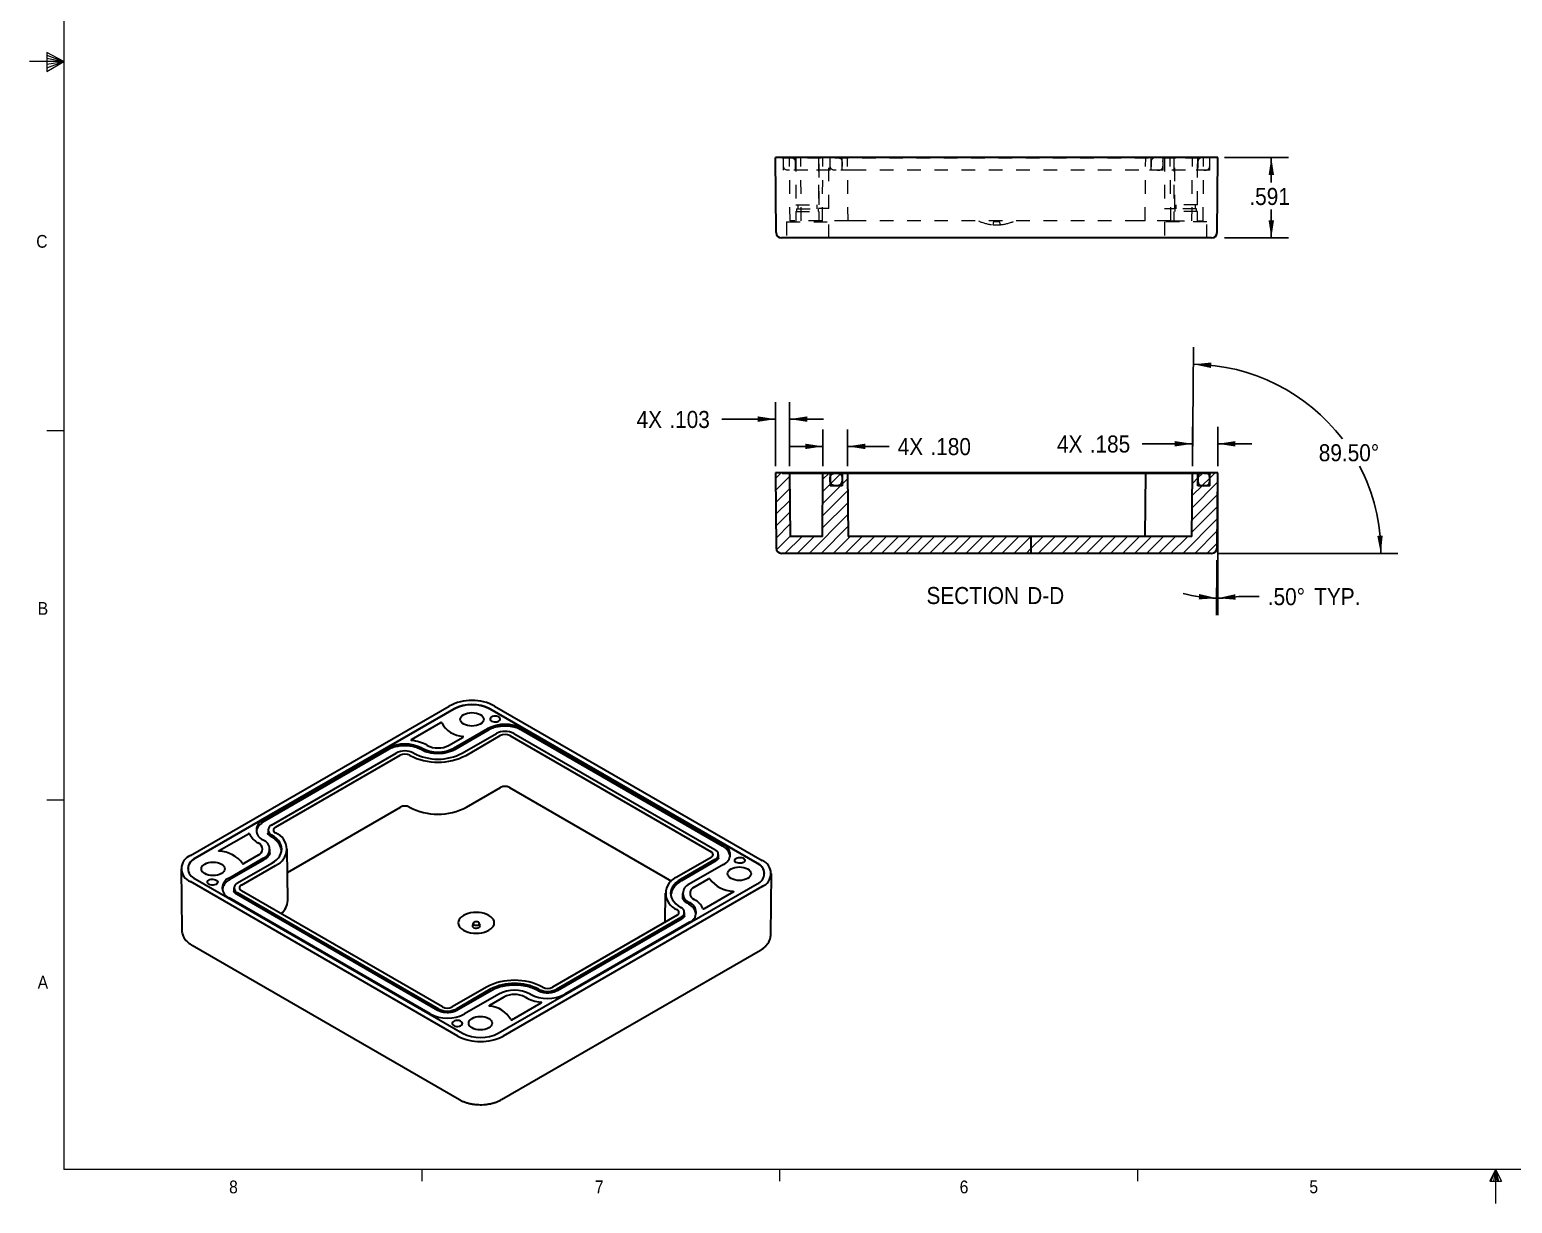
# Paper-space layout 'Sheet1' of a CAD drawing. Header units: inches. Extents: x 0.3 to 21.8, y 0.2 to 16.9.
# Drawn here: x 0.27 to 11.15, y 0.16 to 8.77 of the extents above; entities that cross this region are included whole.
import ezdxf

# ---------------------------------------------------------------- set-up
doc = ezdxf.new("R2010")
doc.units = ezdxf.units.IN
doc.header["$MEASUREMENT"] = 0
doc.linetypes.add('SLD-Dashed', pattern=[0.075, 0.05, -0.025])
doc.linetypes.add('SLD-Solid', pattern=[0])
doc.layers.add('SLD-0', color=7, linetype='SLD-Solid')
doc.styles.add('SLDTEXTSTYLE1', font='GOTHIC.TTF', dxfattribs={"width": 0.913})
doc.dimstyles.new('SLDDIMSTYLE0', dxfattribs={"dimtxt": 0.125, "dimasz": 0.13, "dimexe": 0, "dimexo": 0.0625, "dimgap": 0.03125, "dimtad": 0, "dimtih": 1, "dimtoh": 1, "dimdec": 3, "dimrnd": 1e-09, "dimzin": 12, "dimdsep": 46, "dimtxsty": 'SLDTEXTSTYLE1', "dimsah": 1, "dimcen": 0.09, "dimadec": 0, "dimazin": 3, "dimtfac": 1, "dimtdec": 3, "dimtofl": 0, "dimtmove": 0, "dimatfit": 3, "dimfxl": 0, "dimfrac": 2, "dimtolj": 1, "dimtzin": 12, "dimarcsym": 0})
doc.dimstyles.new('SLDDIMSTYLE10', dxfattribs={"dimtxt": 0.125, "dimasz": 0.13, "dimexe": 0, "dimexo": 0.0625, "dimgap": 0.03125, "dimtad": 0, "dimtih": 1, "dimtoh": 1, "dimdec": 4, "dimzin": 4, "dimdsep": 46, "dimtxsty": 'SLDTEXTSTYLE1', "dimsah": 1, "dimcen": 0.09, "dimazin": 1, "dimtfac": 1, "dimtofl": 0, "dimtmove": 0, "dimatfit": 3, "dimfxl": 0, "dimfrac": 2, "dimtolj": 1, "dimtzin": 12, "dimarcsym": 0})
doc.dimstyles.new('SLDDIMSTYLE11', dxfattribs={"dimtxt": 0.125, "dimasz": 0.13, "dimexe": 0, "dimexo": 0.0625, "dimgap": 0.03125, "dimtad": 0, "dimtih": 1, "dimtoh": 1, "dimdec": 3, "dimrnd": 1e-09, "dimzin": 4, "dimdsep": 46, "dimtxsty": 'SLDTEXTSTYLE1', "dimsah": 1, "dimcen": 0.09, "dimadec": 0, "dimazin": 1, "dimtfac": 1, "dimtdec": 3, "dimtmove": 0, "dimatfit": 0, "dimfxl": 0, "dimfrac": 2, "dimtolj": 1, "dimtzin": 12, "dimarcsym": 0})
doc.dimstyles.new('SLDDIMSTYLE3', dxfattribs={"dimtxt": 0.125, "dimasz": 0.13, "dimexe": 0, "dimexo": 0.0625, "dimgap": 0.03125, "dimtad": 0, "dimtih": 1, "dimtoh": 1, "dimdec": 3, "dimrnd": 1e-09, "dimzin": 12, "dimdsep": 46, "dimtxsty": 'SLDTEXTSTYLE1', "dimsah": 1, "dimcen": 0.09, "dimadec": 0, "dimazin": 3, "dimtfac": 1, "dimtdec": 3, "dimtmove": 0, "dimatfit": 0, "dimfxl": 0, "dimfrac": 2, "dimtolj": 1, "dimtzin": 12, "dimarcsym": 0})

# ---------------------------------------------------------------- blocks, each defined once
blk = doc.blocks.new('_D_15')
at = {"layer": 'SLD-0'}
for p, q in [((9.036, 7.832), (9.504, 7.832)), ((9.379, 7.832), (9.379, 7.647)), ((9.379, 7.241), (9.379, 7.449)), ((9.036, 7.241), (9.504, 7.241))]:
    blk.add_line(p, q, dxfattribs=at)
for points in [[(9.379, 7.832), (9.359, 7.702), (9.399, 7.702)], [(9.379, 7.241), (9.399, 7.371), (9.359, 7.371)]]:
    blk.add_solid(points, dxfattribs=at)
at = {"layer": 'SLD-0', "insert": (9.218, 7.608), "char_height": 0.125, "attachment_point": 1, "style": 'SLDTEXTSTYLE1'}
blk.add_mtext('.591', dxfattribs=at)
blk = doc.blocks.new('_D_16')
at = {"layer": 'SLD-0'}
for p, q in [((8.801, 5.567), (8.801, 5.857)), ((8.986, 5.567), (8.986, 5.857)), ((8.801, 5.732), (8.433, 5.732)), ((8.986, 5.732), (9.236, 5.732))]:
    blk.add_line(p, q, dxfattribs=at)
for points in [[(8.801, 5.732), (8.671, 5.752), (8.671, 5.712)], [(8.986, 5.732), (9.116, 5.712), (9.116, 5.752)]]:
    blk.add_solid(points, dxfattribs=at)
at = {"layer": 'SLD-0', "char_height": 0.125, "attachment_point": 1, "style": 'SLDTEXTSTYLE1'}
for s, insert in [('4X ', (7.807, 5.793)), ('.185', (8.047, 5.793))]:
    blk.add_mtext(s, dxfattribs=dict(at, insert=insert))
blk = doc.blocks.new('_D_17')
at = {"layer": 'SLD-0'}
for p, q in [((5.743, 5.567), (5.743, 6.038)), ((5.846, 5.567), (5.846, 6.038)), ((5.743, 5.913), (5.35, 5.913)), ((5.846, 5.913), (6.096, 5.913))]:
    blk.add_line(p, q, dxfattribs=at)
for points in [[(5.743, 5.913), (5.613, 5.933), (5.613, 5.893)], [(5.846, 5.913), (5.976, 5.893), (5.976, 5.933)]]:
    blk.add_solid(points, dxfattribs=at)
at = {"layer": 'SLD-0', "char_height": 0.125, "attachment_point": 1, "style": 'SLDTEXTSTYLE1'}
for s, insert in [('4X ', (4.724, 5.973)), ('.103', (4.964, 5.973))]:
    blk.add_mtext(s, dxfattribs=dict(at, insert=insert))
blk = doc.blocks.new('_D_18')
at = {"layer": 'SLD-0'}
for p, q in [((8.986, 5.43), (8.986, 4.475)), ((8.98, 4.878), (8.977, 4.475)), ((9.141, 4.613), (9.291, 4.613))]:
    blk.add_line(p, q, dxfattribs=at)
for start, end in [(254.0309, 269.5), (270, 279.7011)]:
    blk.add_arc((8.986, 5.519), 0.919, start, end, dxfattribs=at)
for points in [[(8.978, 4.6), (8.85, 4.631), (8.847, 4.591)], [(8.986, 4.6), (9.117, 4.589), (9.114, 4.629)]]:
    blk.add_solid(points, dxfattribs=at)
at = {"layer": 'SLD-0', "char_height": 0.125, "attachment_point": 1, "style": 'SLDTEXTSTYLE1'}
for s, insert in [('.50°', (9.353, 4.674)), (' TYP.', (9.651, 4.674))]:
    blk.add_mtext(s, dxfattribs=dict(at, insert=insert))
blk = doc.blocks.new('_D_19')
at = {"layer": 'SLD-0'}
for p, q in [((6.091, 5.567), (6.091, 5.838)), ((6.271, 5.567), (6.271, 5.838)), ((6.091, 5.713), (5.841, 5.713)), ((6.271, 5.713), (6.576, 5.713))]:
    blk.add_line(p, q, dxfattribs=at)
for points in [[(6.091, 5.713), (5.961, 5.733), (5.961, 5.693)], [(6.271, 5.713), (6.401, 5.693), (6.401, 5.733)]]:
    blk.add_solid(points, dxfattribs=at)
at = {"layer": 'SLD-0', "char_height": 0.125, "attachment_point": 1, "style": 'SLDTEXTSTYLE1'}
for s, insert in [('4X ', (6.639, 5.774)), ('.180', (6.879, 5.774))]:
    blk.add_mtext(s, dxfattribs=dict(at, insert=insert))
blk = doc.blocks.new('_D_20')
at = {"layer": 'SLD-0'}
for p, q in [((8.801, 5.567), (8.809, 6.44)), ((8.991, 4.928), (10.307, 4.928))]:
    blk.add_line(p, q, dxfattribs=at)
for start, end in [(37.2368, 89.5), (0, 27.5209)]:
    blk.add_arc((8.796, 4.928), 1.387, start, end, dxfattribs=at)
for points in [[(8.808, 6.315), (8.936, 6.288), (8.939, 6.328)], [(10.182, 4.928), (10.196, 5.059), (10.156, 5.057)]]:
    blk.add_solid(points, dxfattribs=at)
at = {"layer": 'SLD-0', "insert": (9.727, 5.729), "char_height": 0.125, "attachment_point": 1, "style": 'SLDTEXTSTYLE1'}
blk.add_mtext('89.50°', dxfattribs=at)
blk = doc.blocks.new('SW_NOTE_7')
at = {"layer": 'SLD-0', "color": 0, "char_height": 0.125, "attachment_point": 2, "style": 'SLDTEXTSTYLE1'}
for s, insert in [('SECTION', (0.342, 0.16)), (' D-D', (0.856, 0.16))]:
    blk.add_mtext(s, dxfattribs=dict(at, insert=insert))

psp = doc.layouts.new('Sheet1')

# ---------------------------------------------------------------- hatches: boundary and pattern name
at = {"linetype": 'SLD-Solid', "lineweight": 0}
h = psp.add_hatch(dxfattribs=at)
h.set_pattern_fill('ANSI31', scale=0.5, style=0)
edge = h.paths.add_edge_path(flags=0)
edge.add_line((7.6154, 4.92844), (7.6154, 5.05344))
edge.add_line((7.6154, 5.05344), (6.27481, 5.05344))
edge.add_line((6.27481, 5.05344), (6.27077, 5.51699))
edge.add_line((6.27077, 5.51699), (6.2314, 5.51699))
edge.add_line((6.2314, 5.51699), (6.2314, 5.42499))
edge.add_line((6.2314, 5.42499), (6.1434, 5.42499))
edge.add_line((6.1434, 5.42499), (6.1434, 5.51699))
edge.add_line((6.1434, 5.51699), (6.09077, 5.51699))
edge.add_line((6.09077, 5.51699), (6.08672, 5.05344))
edge.add_line((6.08672, 5.05344), (5.84981, 5.05344))
edge.add_line((5.84981, 5.05344), (5.84577, 5.51699))
edge.add_line((5.84577, 5.51699), (5.79277, 5.51699))
edge.add_line((5.79277, 5.51699), (5.79277, 5.51899))
edge.add_line((5.79277, 5.51899), (5.74277, 5.51899))
edge.add_line((5.74277, 5.51899), (5.74757, 4.96809))
edge.add_arc((5.78757, 4.96844), 0.04, 180.5, 270)
edge.add_line((5.78757, 4.92844), (7.6154, 4.92844))
h = psp.add_hatch(dxfattribs=at)
h.set_pattern_fill('ANSI31', scale=0.5, style=0)
edge = h.paths.add_edge_path(flags=0)
edge.add_spline(control_points=[(6.1874, 5.42499), (6.21847, 5.42499), (6.23166, 5.43416), (6.23132, 5.50782), (6.22182, 5.51699), (6.1874, 5.51699)], knot_values=[0, 0, 0, 0, 0.45, 0.55, 1, 1, 1, 1], weights=[1, 1, 1, 1, 1, 1], degree=3, periodic=0)
edge.add_spline(control_points=[(6.1874, 5.51699), (6.15297, 5.51699), (6.14347, 5.50782), (6.14313, 5.43416), (6.15633, 5.42499), (6.1874, 5.42499)], knot_values=[0, 0, 0, 0, 0.45, 0.55, 1, 1, 1, 1], weights=[1, 1, 1, 1, 1, 1], degree=3, periodic=0)
h = psp.add_hatch(dxfattribs=at)
h.set_pattern_fill('ANSI31', scale=0.5, style=0)
edge = h.paths.add_edge_path(flags=0)
edge.add_line((8.80077, 5.51699), (8.79672, 5.05344))
edge.add_line((8.79672, 5.05344), (7.6154, 5.05344))
edge.add_line((7.6154, 5.05344), (7.6154, 4.92844))
edge.add_line((7.6154, 4.92844), (8.94096, 4.92844))
edge.add_arc((8.94096, 4.96844), 0.04, 270, 359.5)
edge.add_line((8.98096, 4.96809), (8.98577, 5.51899))
edge.add_line((8.98577, 5.51899), (8.93577, 5.51899))
edge.add_line((8.93577, 5.51899), (8.93577, 5.51699))
edge.add_line((8.93577, 5.51699), (8.92814, 5.51699))
edge.add_line((8.92814, 5.51699), (8.92814, 5.42499))
edge.add_line((8.92814, 5.42499), (8.84014, 5.42499))
edge.add_line((8.84014, 5.42499), (8.84014, 5.51699))
edge.add_line((8.84014, 5.51699), (8.80077, 5.51699))
h = psp.add_hatch(dxfattribs=at)
h.set_pattern_fill('ANSI31', scale=0.5, style=0)
edge = h.paths.add_edge_path(flags=0)
edge.add_spline(control_points=[(8.88414, 5.51699), (8.84971, 5.51699), (8.84021, 5.50782), (8.83987, 5.43416), (8.85307, 5.42499), (8.88414, 5.42499)], knot_values=[0, 0, 0, 0, 0.45, 0.55, 1, 1, 1, 1], weights=[1, 1, 1, 1, 1, 1], degree=3, periodic=0)
edge.add_spline(control_points=[(8.88414, 5.42499), (8.91521, 5.42499), (8.9284, 5.43416), (8.92806, 5.50782), (8.91856, 5.51699), (8.88414, 5.51699)], knot_values=[0, 0, 0, 0, 0.45, 0.55, 1, 1, 1, 1], weights=[1, 1, 1, 1, 1, 1], degree=3, periodic=0)

# ---------------------------------------------------------------- linework, layer by layer
at = {"color": 7, "linetype": 'SLD-Solid', "lineweight": 0}
for p, q in [((0.52288, 16.6606), (0.52288, 0.4106)), ((0.39889, 8.60114), (0.39889, 8.46233)), ((0.52288, 8.5356), (0.39889, 8.60114)), ((0.52288, 8.5356), (0.27288, 8.5356)), ((0.39889, 8.58268), (0.52288, 8.5356)), ((0.39889, 8.55872), (0.52288, 8.5356)), ((0.39889, 8.46233), (0.52288, 8.5356)), ((0.39889, 8.48964), (0.52288, 8.5356)), ((0.39889, 8.51635), (0.52288, 8.5356)), ((0.52288, 5.8276), (0.39788, 5.8276)), ((0.52288, 3.1196), (0.39788, 3.1196)), ((21.52288, 0.4106), (0.52288, 0.4106)), ((3.14788, 0.4106), (3.14788, 0.3258)), ((5.77288, 0.4106), (5.77288, 0.3258)), ((8.39788, 0.4106), (8.39788, 0.3258)), ((11.02288, 0.4106), (10.9809, 0.32498)), ((11.02288, 0.4106), (10.98907, 0.32498)), ((11.02288, 0.4106), (11.00855, 0.32498)), ((11.02288, 0.4106), (11.02288, 0.16291)), ((11.02288, 0.4106), (11.067, 0.32498)), ((11.02288, 0.4106), (11.04596, 0.32498)), ((11.02288, 0.4106), (11.03583, 0.32498)), ((10.9809, 0.32498), (11.067, 0.32498))]:
    psp.add_line(p, q, dxfattribs=at)
at = {"color": 7, "linetype": 'SLD-Solid', "lineweight": 30}
for p, q in [((5.97777, 7.83161), (5.74277, 7.83161)), ((5.74757, 7.28071), (5.74277, 7.83161)), ((8.75077, 7.83161), (5.97777, 7.83161)), ((8.98577, 7.83161), (8.75077, 7.83161)), ((8.98096, 7.28071), (8.98577, 7.83161)), ((5.97777, 7.24106), (5.78757, 7.24106)), ((8.75077, 7.24106), (5.97777, 7.24106)), ((8.94096, 7.24106), (8.75077, 7.24106)), ((5.74277, 5.51899), (5.74757, 4.96809)), ((5.79277, 5.51899), (5.74277, 5.51899)), ((5.79277, 5.51699), (5.79277, 5.51899)), ((5.97777, 5.51899), (5.79277, 5.51899)), ((5.79277, 5.51699), (5.84577, 5.51699)), ((5.84577, 5.51699), (5.84981, 5.05344)), ((5.84577, 5.51699), (5.85347, 5.51699)), ((5.85347, 5.51699), (5.97777, 5.51699)), ((8.75077, 5.51899), (5.97777, 5.51899)), ((5.97777, 5.51699), (5.97977, 5.51699)), ((5.97977, 5.51699), (6.09077, 5.51699)), ((6.08672, 5.05344), (6.09077, 5.51699)), ((6.09077, 5.51699), (6.1434, 5.51699)), ((6.1434, 5.51699), (6.1874, 5.51699)), ((6.1434, 5.51699), (6.1434, 5.42499)), ((6.2314, 5.51699), (6.18825, 5.51699)), ((6.2314, 5.51699), (6.2314, 5.42499)), ((6.2314, 5.51699), (6.27077, 5.51699)), ((6.27077, 5.51699), (6.27481, 5.05344)), ((6.27077, 5.51699), (6.32077, 5.51699)), ((6.32077, 5.51699), (8.40777, 5.51699)), ((8.40777, 5.51699), (8.45777, 5.51699)), ((8.45372, 5.05344), (8.45777, 5.51699)), ((8.45777, 5.51699), (8.74877, 5.51699)), ((8.74877, 5.51699), (8.75077, 5.51699)), ((8.93577, 5.51899), (8.75077, 5.51899)), ((8.75077, 5.51699), (8.80077, 5.51699)), ((8.79672, 5.05344), (8.80077, 5.51699)), ((8.80077, 5.51699), (8.84014, 5.51699)), ((8.88414, 5.51699), (8.84014, 5.51699)), ((8.84014, 5.42499), (8.84014, 5.51699)), ((8.88414, 5.51699), (8.92814, 5.51699)), ((8.92814, 5.42499), (8.92814, 5.51699)), ((8.92814, 5.51699), (8.93577, 5.51699)), ((8.93577, 5.51899), (8.93577, 5.51699)), ((8.98577, 5.51899), (8.93577, 5.51899)), ((8.98096, 4.96809), (8.98577, 5.51899)), ((6.2314, 5.42499), (6.1434, 5.42499)), ((8.92814, 5.42499), (8.84014, 5.42499)), ((6.08672, 5.05344), (5.84981, 5.05344)), ((7.6154, 5.05344), (6.27481, 5.05344)), ((7.6154, 5.05344), (7.6154, 4.92844)), ((8.79672, 5.05344), (7.6154, 5.05344)), ((7.6154, 4.92844), (5.78757, 4.92844)), ((8.94096, 4.92844), (7.6154, 4.92844)), ((1.45207, 2.71343), (3.35065, 3.80946)), ((3.68299, 3.80946), (5.6438, 2.67751)), ((3.386, 3.78905), (1.48742, 2.69302)), ((3.386, 3.78741), (1.48742, 2.69138)), ((5.60844, 2.6571), (3.64763, 3.78905)), ((5.60844, 2.65546), (3.64763, 3.78741)), ((3.2862, 3.68652), (3.07115, 3.56238)), ((3.38291, 3.49937), (3.63394, 3.64428)), ((3.64001, 3.6339), (3.38899, 3.48899)), ((3.44514, 3.46345), (3.69616, 3.60836)), ((3.47298, 3.44738), (3.724, 3.59229)), ((3.79471, 3.59229), (5.27044, 2.74037)), ((3.82255, 3.60836), (5.29828, 2.75644)), ((5.35444, 2.78198), (3.87871, 3.6339)), ((3.88478, 3.64428), (5.36051, 2.79236)), ((1.98496, 2.97238), (2.89925, 3.50019)), ((2.90533, 3.4898), (1.99104, 2.96199)), ((3.14561, 3.48888), (3.14384, 3.4899)), ((3.15009, 3.50019), (3.15151, 3.49937)), ((3.18731, 3.52167), (3.18872, 3.52085)), ((3.3457, 3.52085), (3.45153, 3.58195)), ((2.04719, 2.93646), (2.96148, 3.46427)), ((2.07503, 2.92039), (2.98932, 3.44819)), ((3.06003, 3.44819), (3.06144, 3.44738)), ((3.08787, 3.46427), (3.08928, 3.46345)), ((3.47584, 3.06722), (3.72686, 3.21213)), ((3.79185, 3.21213), (4.97993, 2.52627)), ((2.1635, 2.58965), (2.99218, 3.06803)), ((3.05717, 3.06803), (3.05858, 3.06722)), ((1.66219, 2.749), (1.87723, 2.87315)), ((1.98638, 2.82676), (1.98496, 2.82757)), ((2.02101, 2.89998), (2.02101, 2.87184)), ((2.04271, 2.85219), (2.04094, 2.85321)), ((2.0486, 2.86268), (2.04719, 2.8635)), ((2.07644, 2.87875), (2.07503, 2.87957)), ((1.94775, 2.80609), (1.94916, 2.80527)), ((2.0343, 2.72711), (2.0343, 2.75996)), ((2.16571, 2.3825), (2.16167, 2.761)), ((5.32446, 2.69194), (5.32446, 2.71996)), ((1.38324, 2.61666), (1.38805, 2.16685)), ((1.73536, 2.54826), (1.98638, 2.69317)), ((1.99245, 2.68278), (1.74143, 2.53787)), ((1.79758, 2.51233), (2.0486, 2.65725)), ((1.82542, 2.49626), (2.07644, 2.64117)), ((1.94916, 2.71465), (1.84333, 2.65356)), ((5.27044, 2.69955), (5.01942, 2.55464)), ((5.29828, 2.68348), (5.04726, 2.53856)), ((5.30435, 2.67309), (5.05333, 2.52818)), ((5.36051, 2.64756), (5.10949, 2.50264)), ((3.41287, 1.38962), (1.45207, 2.52157)), ((1.48742, 2.54198), (3.44823, 1.41003)), ((3.70986, 1.41003), (5.60844, 2.50606)), ((5.1467, 2.48116), (5.25253, 2.54226)), ((5.70781, 2.13092), (5.71262, 2.58074)), ((3.21109, 1.55153), (1.73536, 2.40345)), ((1.77141, 2.47585), (1.77141, 2.44771)), ((3.26724, 1.57706), (1.79151, 2.42899)), ((3.27331, 1.58745), (1.79758, 2.43937)), ((3.30115, 1.60352), (1.82542, 2.45544)), ((5.6438, 2.48565), (3.74522, 1.38962)), ((4.9342, 2.43688), (4.93192, 2.22409)), ((5.06156, 2.43585), (5.06156, 2.40098)), ((5.43368, 2.44681), (5.21863, 2.32266)), ((5.01942, 2.31706), (5.02084, 2.31624)), ((5.04726, 2.33313), (5.04867, 2.33232)), ((5.07485, 2.26782), (5.07485, 2.29583)), ((5.10501, 2.35775), (5.10324, 2.35877)), ((5.10949, 2.36905), (5.1109, 2.36824)), ((5.14811, 2.38972), (5.1467, 2.39054)), ((3.52584, 2.21757), (3.51999, 2.20007)), ((3.57588, 2.20007), (3.57002, 2.21757)), ((5.02084, 2.27542), (4.10655, 1.74762)), ((5.04867, 2.25935), (4.13439, 1.73155)), ((5.05475, 2.24897), (4.14046, 1.72116)), ((5.1109, 2.22343), (4.19661, 1.69562)), ((1.46375, 2.05567), (3.42456, 0.92372)), ((3.73353, 0.92372), (5.63211, 2.01975)), ((3.62289, 1.74843), (3.37186, 1.60352)), ((4.03584, 1.74762), (4.03442, 1.74843)), ((3.65072, 1.73236), (3.3997, 1.58745)), ((3.6568, 1.72198), (3.40577, 1.57706)), ((3.71295, 1.69644), (3.46193, 1.55153)), ((3.75016, 1.67496), (3.64433, 1.61386)), ((3.80967, 1.50929), (4.02472, 1.63343)), ((3.90856, 1.67414), (3.90714, 1.67496)), ((3.94577, 1.69562), (3.94436, 1.69644)), ((4.0021, 1.72106), (4.00033, 1.72208)), ((4.008, 1.73155), (4.00658, 1.73236))]:
    psp.add_line(p, q, dxfattribs=at)
at = {"color": 7, "linetype": 'SLD-Dashed', "lineweight": 0}
for p, q in [((5.79277, 7.82961), (5.79277, 7.83161)), ((5.79277, 7.82961), (5.97777, 7.82961)), ((5.8004, 7.73761), (5.8004, 7.82961)), ((5.84981, 7.36606), (5.84577, 7.82961)), ((5.8884, 7.73761), (5.8884, 7.82961)), ((5.89177, 7.82961), (5.89177, 7.48417)), ((5.93181, 7.36606), (5.92777, 7.82961)), ((5.97777, 7.82961), (8.75077, 7.82961)), ((6.05778, 7.82961), (6.05778, 7.45661)), ((6.06377, 7.48417), (6.06377, 7.82961)), ((6.08672, 7.36606), (6.09077, 7.82961)), ((6.13278, 7.45661), (6.13278, 7.82961)), ((6.1434, 7.73761), (6.1434, 7.82961)), ((6.2314, 7.73761), (6.2314, 7.82961)), ((6.27481, 7.36606), (6.27077, 7.82961)), ((8.45372, 7.36606), (8.45777, 7.82961)), ((8.49714, 7.73761), (8.49714, 7.82961)), ((8.58514, 7.73761), (8.58514, 7.82961)), ((8.59575, 7.82961), (8.59575, 7.45661)), ((8.64181, 7.36606), (8.63777, 7.82961)), ((8.66477, 7.82961), (8.66477, 7.48417)), ((8.67075, 7.45661), (8.67075, 7.82961)), ((8.75077, 7.82961), (8.93577, 7.82961)), ((8.79672, 7.36606), (8.80077, 7.82961)), ((8.83677, 7.48417), (8.83677, 7.82961)), ((8.84014, 7.73761), (8.84014, 7.82961)), ((8.87872, 7.36606), (8.88277, 7.82961)), ((8.92814, 7.73761), (8.92814, 7.82961)), ((8.93577, 7.82961), (8.93577, 7.83161)), ((5.97777, 7.73761), (5.8004, 7.73761)), ((5.97977, 7.73761), (5.97777, 7.73761)), ((6.1434, 7.73761), (5.97977, 7.73761)), ((6.32077, 7.73761), (6.1434, 7.73761)), ((8.40777, 7.73761), (6.32077, 7.73761)), ((8.58514, 7.73761), (8.40777, 7.73761)), ((8.74877, 7.73761), (8.58514, 7.73761)), ((8.75077, 7.73761), (8.74877, 7.73761)), ((8.92814, 7.73761), (8.75077, 7.73761)), ((5.89177, 7.48417), (6.06377, 7.48417)), ((5.89177, 7.43417), (6.06377, 7.43417)), ((5.89177, 7.43417), (5.89177, 7.35917)), ((5.89777, 7.45417), (6.05777, 7.45417)), ((5.89777, 7.45417), (5.89777, 7.43417)), ((5.90677, 7.48417), (5.90677, 7.45417)), ((6.04877, 7.45417), (6.04877, 7.48417)), ((6.05777, 7.43417), (6.05777, 7.45417)), ((6.13278, 7.45661), (6.05778, 7.45661)), ((6.06377, 7.35917), (6.06377, 7.43417)), ((8.59575, 7.45661), (8.67075, 7.45661)), ((8.83677, 7.48417), (8.66477, 7.48417)), ((8.83677, 7.43417), (8.66477, 7.43417)), ((8.66477, 7.43417), (8.66477, 7.35917)), ((8.83077, 7.45417), (8.67077, 7.45417)), ((8.67077, 7.45417), (8.67077, 7.43417)), ((8.67977, 7.48417), (8.67977, 7.45417)), ((8.82177, 7.45417), (8.82177, 7.48417)), ((8.83077, 7.43417), (8.83077, 7.45417)), ((8.83677, 7.35917), (8.83677, 7.43417)), ((5.82277, 7.35917), (6.13277, 7.35917)), ((5.82277, 7.35917), (5.82277, 7.24106)), ((5.85129, 7.36606), (5.84981, 7.36606)), ((6.08532, 7.36606), (5.85129, 7.36606)), ((6.08672, 7.36606), (6.08532, 7.36606)), ((6.27481, 7.36606), (6.08672, 7.36606)), ((6.13277, 7.24106), (6.13277, 7.35917)), ((6.32077, 7.36606), (6.27481, 7.36606)), ((8.40777, 7.36606), (6.32077, 7.36606)), ((7.34177, 7.36081), (7.33581, 7.33857)), ((7.33581, 7.33857), (7.39272, 7.33857)), ((7.34177, 7.36081), (7.38677, 7.36081)), ((7.39272, 7.33857), (7.38677, 7.36081)), ((8.45372, 7.36606), (8.40777, 7.36606)), ((8.64181, 7.36606), (8.45372, 7.36606)), ((8.90577, 7.35917), (8.59577, 7.35917)), ((8.59577, 7.35917), (8.59577, 7.24106)), ((8.64181, 7.36606), (8.64321, 7.36606)), ((8.64321, 7.36606), (8.87724, 7.36606)), ((8.87724, 7.36606), (8.87872, 7.36606)), ((8.90577, 7.24106), (8.90577, 7.35917))]:
    psp.add_line(p, q, dxfattribs=at)
at = {"color": 7, "linetype": 'SLD-Solid', "lineweight": 30, "flags": 128}
for points in [[(3.45601, 3.67679), (3.44531, 3.68431), (3.43737, 3.6929), (3.43247, 3.70221), (3.43082, 3.71189), (3.43247, 3.72158), (3.43737, 3.73089), (3.44531, 3.73948), (3.45601, 3.747), (3.46904, 3.75317), (3.48391, 3.75776), (3.50004, 3.76059), (3.51682, 3.76154), (3.5336, 3.76059), (3.54973, 3.75776), (3.5646, 3.75317), (3.57763, 3.747), (3.58833, 3.73948), (3.59627, 3.73089), (3.60117, 3.72158), (3.60282, 3.71189), (3.60117, 3.70221), (3.59627, 3.6929), (3.58833, 3.68431), (3.57763, 3.67679), (3.5646, 3.67061), (3.54973, 3.66603), (3.5336, 3.6632), (3.51682, 3.66225), (3.50004, 3.6632), (3.48391, 3.66603), (3.46904, 3.67061), (3.45601, 3.67679)], [(3.66002, 3.69862), (3.66901, 3.69479), (3.67956, 3.69266), (3.69074, 3.69242), (3.70153, 3.69409), (3.711, 3.69752), (3.71829, 3.70241), (3.72276, 3.70833), (3.72401, 3.71474), (3.72193, 3.72108), (3.71671, 3.72678), (3.7088, 3.73135), (3.69892, 3.73436), (3.68794, 3.73556), (3.67683, 3.73484), (3.66659, 3.73226), (3.65811, 3.72805), (3.65217, 3.72259), (3.64927, 3.71635), (3.64969, 3.7099), (3.65338, 3.70381), (3.66002, 3.69862)], [(3.07115, 3.56238), (3.07034, 3.56177), (3.06984, 3.56105), (3.06969, 3.56029), (3.06989, 3.55953), (3.07043, 3.55882), (3.07128, 3.55823), (3.07237, 3.55778), (3.07362, 3.55752)], [(3.45153, 3.58195), (3.45232, 3.58254), (3.45281, 3.58322), (3.453, 3.58395), (3.45285, 3.58468), (3.45239, 3.58537), (3.45164, 3.58597), (3.45065, 3.58644), (3.44948, 3.58675)], [(2.0486, 2.65725), (2.06741, 2.66939), (2.08374, 2.68268), (2.09739, 2.69694), (2.10818, 2.71199), (2.116, 2.72764), (2.12072, 2.7437), (2.1223, 2.75996), (2.12072, 2.77623), (2.116, 2.79229), (2.10818, 2.80794), (2.09739, 2.82299), (2.08374, 2.83725), (2.06741, 2.85053), (2.0486, 2.86268)], [(1.6647, 2.74414), (1.66344, 2.74439), (1.66234, 2.74484), (1.66148, 2.74543), (1.66093, 2.74614), (1.66072, 2.7469), (1.66087, 2.74767), (1.66137, 2.74839), (1.66219, 2.749)], [(1.55743, 2.58076), (1.54673, 2.58828), (1.53878, 2.59687), (1.53389, 2.60618), (1.53224, 2.61587), (1.53389, 2.62555), (1.53878, 2.63487), (1.54673, 2.64345), (1.55743, 2.65097), (1.57046, 2.65715), (1.58533, 2.66173), (1.60146, 2.66456), (1.61824, 2.66551), (1.63502, 2.66456), (1.65115, 2.66173), (1.66602, 2.65715), (1.67905, 2.65097), (1.68974, 2.64345), (1.69769, 2.63487), (1.70259, 2.62555), (1.70424, 2.61587), (1.70259, 2.60618), (1.69769, 2.59687), (1.68974, 2.58828), (1.67905, 2.58076), (1.66602, 2.57459), (1.65115, 2.57), (1.63502, 2.56717), (1.61824, 2.56622), (1.60146, 2.56717), (1.58533, 2.57), (1.57046, 2.57459), (1.55743, 2.58076)], [(5.41682, 2.54484), (5.40612, 2.55236), (5.39817, 2.56095), (5.39328, 2.57026), (5.39163, 2.57994), (5.39328, 2.58963), (5.39817, 2.59894), (5.40612, 2.60753), (5.41682, 2.61505), (5.42985, 2.62122), (5.44472, 2.62581), (5.46085, 2.62864), (5.47763, 2.62959), (5.4944, 2.62864), (5.51054, 2.62581), (5.52541, 2.62122), (5.53844, 2.61505), (5.54913, 2.60753), (5.55708, 2.59894), (5.56197, 2.58963), (5.56363, 2.57994), (5.56197, 2.57026), (5.55708, 2.56095), (5.54913, 2.55236), (5.53844, 2.54484), (5.52541, 2.53866), (5.51054, 2.53408), (5.4944, 2.53125), (5.47763, 2.5303), (5.46085, 2.53125), (5.44472, 2.53408), (5.42985, 2.53866), (5.41682, 2.54484)], [(5.45463, 2.66261), (5.448, 2.6678), (5.4443, 2.6739), (5.44389, 2.68034), (5.44678, 2.68658), (5.45273, 2.69204), (5.4612, 2.69625), (5.47145, 2.69883), (5.48255, 2.69955), (5.49354, 2.69835), (5.50342, 2.69534), (5.51132, 2.69077), (5.51655, 2.68507), (5.51862, 2.67873), (5.51737, 2.67232), (5.5129, 2.6664), (5.50561, 2.66151), (5.49615, 2.65808), (5.48535, 2.65641), (5.47418, 2.65665), (5.46363, 2.65878), (5.45463, 2.66261)], [(1.5882, 2.50258), (1.58156, 2.50778), (1.57787, 2.51387), (1.57745, 2.52031), (1.58034, 2.52655), (1.58629, 2.53201), (1.59476, 2.53622), (1.60501, 2.5388), (1.61612, 2.53952), (1.6271, 2.53832), (1.63698, 2.53531), (1.64489, 2.53075), (1.65011, 2.52504), (1.65219, 2.5187), (1.65094, 2.51229), (1.64647, 2.50637), (1.63917, 2.50148), (1.62971, 2.49805), (1.61891, 2.49638), (1.60774, 2.49662), (1.59719, 2.49875), (1.5882, 2.50258)], [(5.04726, 2.53856), (5.02846, 2.52642), (5.01213, 2.51313), (4.99848, 2.49888), (4.98768, 2.48383), (4.97987, 2.46817), (4.97514, 2.45211), (4.97356, 2.43585), (4.97514, 2.41958), (4.97987, 2.40352), (4.98768, 2.38787), (4.99848, 2.37282), (5.01213, 2.35856), (5.02846, 2.34528), (5.04726, 2.33313)], [(5.43117, 2.45167), (5.43243, 2.45142), (5.43353, 2.45097), (5.43438, 2.45038), (5.43493, 2.44967), (5.43514, 2.44891), (5.43499, 2.44814), (5.43449, 2.44742), (5.43368, 2.44681)], [(3.64162, 2.16531), (3.65513, 2.17444), (3.66599, 2.18467), (3.67395, 2.19576), (3.6788, 2.20743), (3.68043, 2.2194), (3.6788, 2.23136), (3.67395, 2.24303), (3.66599, 2.25412), (3.65513, 2.26436), (3.64162, 2.27348), (3.62581, 2.28128), (3.60809, 2.28755), (3.58888, 2.29214), (3.56866, 2.29495), (3.54793, 2.29589), (3.5272, 2.29495), (3.50699, 2.29214), (3.48778, 2.28755), (3.47005, 2.28128), (3.45424, 2.27348), (3.44074, 2.26436), (3.42987, 2.25412), (3.42192, 2.24303), (3.41706, 2.23136), (3.41543, 2.2194), (3.41706, 2.20743), (3.42192, 2.19576), (3.42987, 2.18467), (3.44074, 2.17444), (3.45424, 2.16531), (3.47005, 2.15751), (3.48778, 2.15124), (3.50699, 2.14665), (3.5272, 2.14385), (3.54793, 2.14291), (3.56866, 2.14385), (3.58888, 2.14665), (3.60809, 2.15124), (3.62581, 2.15751), (3.64162, 2.16531)], [(3.51999, 2.20007), (3.51958, 2.19839), (3.52044, 2.1927), (3.52462, 2.18753), (3.53161, 2.1835), (3.54057, 2.18109), (3.55041, 2.18059), (3.55996, 2.18206), (3.56806, 2.18534)], [(3.56384, 2.20593), (3.56872, 2.21014), (3.57043, 2.21511), (3.56872, 2.22008), (3.56384, 2.2243), (3.55654, 2.22711), (3.54793, 2.2281), (3.53932, 2.22711), (3.53202, 2.2243), (3.52715, 2.22008), (3.52543, 2.21511), (3.52715, 2.21014), (3.53202, 2.20593), (3.53932, 2.20311), (3.54793, 2.20212), (3.55654, 2.20311), (3.56384, 2.20593)], [(4.02472, 1.63343), (4.02552, 1.63404), (4.02602, 1.63476), (4.02618, 1.63552), (4.02598, 1.63628), (4.02543, 1.63699), (4.02459, 1.63758), (4.0235, 1.63803), (4.02224, 1.63829)], [(3.51823, 1.44881), (3.50754, 1.45633), (3.49959, 1.46492), (3.4947, 1.47423), (3.49305, 1.48392), (3.4947, 1.4936), (3.49959, 1.50292), (3.50754, 1.5115), (3.51823, 1.51902), (3.53127, 1.5252), (3.54613, 1.52978), (3.56227, 1.53261), (3.57905, 1.53356), (3.59582, 1.53261), (3.61196, 1.52978), (3.62682, 1.5252), (3.63986, 1.51902), (3.65055, 1.5115), (3.6585, 1.50292), (3.66339, 1.4936), (3.66505, 1.48392), (3.66339, 1.47423), (3.6585, 1.46492), (3.65055, 1.45633), (3.63986, 1.44881), (3.62682, 1.44264), (3.61196, 1.43805), (3.59582, 1.43522), (3.57905, 1.43427), (3.56227, 1.43522), (3.54613, 1.43805), (3.53127, 1.44264), (3.51823, 1.44881)], [(3.64433, 1.61386), (3.64355, 1.61327), (3.64305, 1.61259), (3.64287, 1.61186), (3.64301, 1.61113), (3.64348, 1.61044), (3.64423, 1.60984), (3.64522, 1.60937), (3.64638, 1.60906)], [(3.38281, 1.46657), (3.39181, 1.46274), (3.40236, 1.46061), (3.41353, 1.46037), (3.42432, 1.46204), (3.43379, 1.46547), (3.44108, 1.47036), (3.44555, 1.47628), (3.4468, 1.48269), (3.44472, 1.48903), (3.4395, 1.49474), (3.4316, 1.4993), (3.42171, 1.50232), (3.41073, 1.50352), (3.39962, 1.50279), (3.38938, 1.50021), (3.3809, 1.496), (3.37496, 1.49054), (3.37206, 1.48431), (3.37248, 1.47786), (3.37617, 1.47177), (3.38281, 1.46657)]]:
    psp.add_lwpolyline(points, dxfattribs=at)
at = {"color": 7, "linetype": 'SLD-Dashed', "lineweight": 0}
for start, end in [(245.51177, 264.892356), (275.107644, 294.48823)]:
    psp.add_arc((7.36427, 7.65696), 0.31966, start, end, dxfattribs=at)
at = {"color": 7, "linetype": 'SLD-Solid', "lineweight": 30}
for centre, radius, start, end in [((5.78757, 7.28106), 0.04, 180.5, 270), ((8.94096, 7.28106), 0.04, 270, 359.5), ((5.78757, 4.96844), 0.04, 180.5, 270), ((8.94096, 4.96844), 0.04, 270, 359.5), ((3.51682, 3.48991), 0.36016, 62.524312, 117.475688), ((3.51682, 3.53657), 0.28435, 62.609672, 117.390328), ((3.51682, 3.53494), 0.28435, 62.609672, 117.390328), ((3.2896, 3.68107), 0.00643, 38.535762, 121.940933), ((3.4623, 3.77805), 0.19173, 209.008399, 266.16512), ((3.75936, 3.40344), 0.27154, 62.491426, 117.508574), ((3.75936, 3.4864), 0.13736, 62.609672, 117.390328), ((3.75936, 3.52405), 0.07685, 62.609672, 117.390328), ((3.02467, 3.25935), 0.27154, 62.491426, 117.508574), ((3.02467, 3.3423), 0.13736, 62.609672, 117.390328), ((3.04021, 3.25337), 0.30598, 61.266331, 83.73158), ((3.26721, 3.72155), 0.25051, 242.491426, 297.508574), ((3.26721, 3.67151), 0.16987, 242.480539, 297.519461), ((3.02467, 3.37996), 0.07685, 62.609672, 117.390328), ((3.26721, 3.84313), 0.44605, 242.528433, 297.471567), ((3.26721, 3.80463), 0.38479, 242.457637, 297.542363), ((3.75936, 3.14942), 0.07063, 62.609672, 117.390328), ((3.02467, 3.00532), 0.07063, 62.609672, 117.390328), ((3.26721, 3.46848), 0.45225, 242.528433, 297.471567), ((2.01315, 2.89998), 0.07769, 111.268265, 248.731735), ((2.06104, 2.89998), 0.03902, 110.783421, 249.216579), ((1.88063, 2.86766), 0.00645, 38.944908, 121.822853), ((2.0097, 2.92689), 0.13576, 203.97912, 242.851635), ((2.08278, 2.89998), 0.02183, 110.783421, 249.216579), ((2.03057, 2.75996), 0.12734, 291.117278, 68.882722), ((1.65643, 2.52143), 0.22286, 36.739263, 87.87371), ((1.93149, 2.75996), 0.04864, 291.312552, 68.687448), ((1.96038, 2.75996), 0.07168, 291.268265, 68.731735), ((5.2627, 2.71996), 0.02183, 290.783421, 69.216579), ((5.28444, 2.71996), 0.03902, 290.783421, 69.216579), ((5.33233, 2.71996), 0.07769, 291.268265, 68.731735), ((1.48915, 2.6175), 0.10285, 111.134123, 248.865877), ((1.52622, 2.60635), 0.09347, 114.525062, 174.154797), ((1.51608, 2.6175), 0.08077, 110.783421, 249.216579), ((1.83991, 2.65931), 0.0067, 223.070521, 300.702273), ((5.57978, 2.58158), 0.08077, 290.783421, 69.216579), ((5.56964, 2.57043), 0.09347, 5.845203, 65.474938), ((5.60672, 2.58158), 0.10285, 291.134123, 68.865877), ((1.76354, 2.47585), 0.07769, 111.268265, 248.731735), ((1.81143, 2.47585), 0.03902, 110.783421, 249.216579), ((5.0653, 2.43585), 0.12734, 111.117278, 248.882722), ((5.13549, 2.43585), 0.07168, 111.268265, 248.731735), ((5.25595, 2.5365), 0.0067, 43.070521, 120.702273), ((5.43943, 2.67438), 0.22286, 216.739263, 267.87371), ((1.83317, 2.47585), 0.02183, 110.783421, 249.216579), ((5.16438, 2.43585), 0.04864, 111.312552, 248.687448), ((2.03997, 2.38716), 0.12583, 307.516263, 357.881657), ((5.01309, 2.29583), 0.02183, 290.783421, 69.216579), ((5.03483, 2.29583), 0.03902, 290.783421, 69.216579), ((5.08272, 2.29583), 0.07769, 291.268265, 68.731735), ((5.08617, 2.26892), 0.13576, 23.97912, 62.851635), ((5.21523, 2.32815), 0.00645, 218.944908, 301.822853), ((3.56352, 2.19719), 0.01269, 290.958376, 13.112046), ((3.82865, 1.35268), 0.44605, 62.528433, 117.471567), ((3.82865, 1.39118), 0.38479, 62.457637, 117.542363), ((4.07119, 1.81585), 0.07685, 242.609672, 297.390328), ((3.82865, 1.47426), 0.25051, 62.491426, 117.508574), ((3.82865, 1.52431), 0.16987, 62.480539, 117.519461), ((4.05565, 1.94244), 0.30598, 241.266331, 263.73158), ((4.07119, 1.93646), 0.27154, 242.491426, 297.508574), ((4.07119, 1.85351), 0.13736, 242.609672, 297.390328), ((3.33651, 1.79237), 0.27154, 242.491426, 297.508574), ((3.33651, 1.70941), 0.13736, 242.609672, 297.390328), ((3.33651, 1.67176), 0.07685, 242.609672, 297.390328), ((3.63356, 1.41776), 0.19173, 29.008399, 86.16512), ((3.80627, 1.51474), 0.00643, 218.535762, 301.940933), ((3.57905, 1.70916), 0.36016, 242.524312, 297.475688), ((3.57905, 1.6625), 0.28435, 242.609672, 297.390328)]:
    psp.add_arc(centre, radius, start, end, dxfattribs=at)
at = {"color": 7, "linetype": 'SLD-Dashed', "lineweight": 0}
for points in [[(5.8444, 7.73761), (5.81333, 7.73761), (5.80013, 7.74678), (5.80047, 7.82043), (5.80997, 7.82961), (5.8444, 7.82961)], [(5.8444, 7.82961), (5.87882, 7.82961), (5.88832, 7.82043), (5.88866, 7.74678), (5.87547, 7.73761), (5.8444, 7.73761)], [(6.1874, 7.73761), (6.15633, 7.73761), (6.14313, 7.74678), (6.14347, 7.82043), (6.15297, 7.82961), (6.1874, 7.82961)], [(6.1874, 7.82961), (6.22182, 7.82961), (6.23132, 7.82043), (6.23166, 7.74678), (6.21847, 7.73761), (6.1874, 7.73761)], [(8.54114, 7.82961), (8.50671, 7.82961), (8.49721, 7.82043), (8.49687, 7.74678), (8.51007, 7.73761), (8.54114, 7.73761)], [(8.54114, 7.73761), (8.57221, 7.73761), (8.5854, 7.74678), (8.58506, 7.82043), (8.57556, 7.82961), (8.54114, 7.82961)], [(8.88414, 7.82961), (8.84971, 7.82961), (8.84021, 7.82043), (8.83987, 7.74678), (8.85307, 7.73761), (8.88414, 7.73761)], [(8.88414, 7.73761), (8.91521, 7.73761), (8.9284, 7.74678), (8.92806, 7.82043), (8.91856, 7.82961), (8.88414, 7.82961)]]:
    psp.add_open_spline(points, degree=3, knots=[0, 0, 0, 0, 0.45, 0.55, 1, 1, 1, 1], dxfattribs=at)
at = {"color": 7, "linetype": 'SLD-Solid', "lineweight": 30}
for points, knots in [([(6.1874, 5.42499), (6.15633, 5.42499), (6.14313, 5.43416), (6.14347, 5.50782), (6.15297, 5.51699), (6.1874, 5.51699)], [0, 0, 0, 0, 0.45, 0.55, 1, 1, 1, 1]), ([(6.1874, 5.51699), (6.22182, 5.51699), (6.23132, 5.50782), (6.23166, 5.43416), (6.21847, 5.42499), (6.1874, 5.42499)], [0, 0, 0, 0, 0.45, 0.55, 1, 1, 1, 1]), ([(8.88414, 5.51699), (8.84971, 5.51699), (8.84021, 5.50782), (8.83987, 5.43416), (8.85307, 5.42499), (8.88414, 5.42499)], [0, 0, 0, 0, 0.45, 0.55, 1, 1, 1, 1]), ([(8.88414, 5.42499), (8.91521, 5.42499), (8.9284, 5.43416), (8.92806, 5.50782), (8.91856, 5.51699), (8.88414, 5.51699)], [0, 0, 0, 0, 0.45, 0.55, 1, 1, 1, 1]), ([(3.87867, 3.63392), (3.87346, 3.63672), (3.86352, 3.64206), (3.84332, 3.65005), (3.81984, 3.65669), (3.79314, 3.66109), (3.76843, 3.66292), (3.74243, 3.66264), (3.71884, 3.66017), (3.69715, 3.65599), (3.67834, 3.65088), (3.65854, 3.64372), (3.64641, 3.63729), (3.64004, 3.63392)], [0, 0, 0, 0, 0.07904219, 0.15098953, 0.2737875, 0.37267663, 0.46616588, 0.55724317, 0.66889782, 0.73810608, 0.81630007, 0.90356641, 1, 1, 1, 1]), ([(3.14399, 3.48982), (3.13878, 3.49262), (3.12884, 3.49797), (3.10864, 3.50595), (3.08516, 3.5126), (3.05845, 3.517), (3.03374, 3.51882), (3.00775, 3.51854), (2.98415, 3.51607), (2.96247, 3.5119), (2.94366, 3.50678), (2.92385, 3.49962), (2.91173, 3.49319), (2.90536, 3.48982)], [0, 0, 0, 0, 0.07904219, 0.15098953, 0.2737875, 0.37267663, 0.46616588, 0.55724317, 0.66889782, 0.73810608, 0.81630007, 0.90356641, 1, 1, 1, 1]), ([(3.26721, 3.46015), (3.25988, 3.4603), (3.24956, 3.4605), (3.23451, 3.46186), (3.22184, 3.46348), (3.20717, 3.46615), (3.19241, 3.46972), (3.1778, 3.47422), (3.16389, 3.47963), (3.15303, 3.48462), (3.14739, 3.48799), (3.1456, 3.48906)], [0, 0, 0, 0, 0.160798685, 0.226292747, 0.334517682, 0.446207245, 0.565152431, 0.688132809, 0.813711953, 0.940665143, 1, 1, 1, 1]), ([(3.38892, 3.48901), (3.38855, 3.48878), (3.38408, 3.48593), (3.37393, 3.48113), (3.35867, 3.47487), (3.34231, 3.46976), (3.32569, 3.46579), (3.31052, 3.46317), (3.29668, 3.46151), (3.28275, 3.46039), (3.27279, 3.46024), (3.26721, 3.46015)], [0, 0, 0, 0, 0.01269088, 0.15373896, 0.29433773, 0.43301219, 0.56644876, 0.69164143, 0.78133031, 0.87752511, 1, 1, 1, 1]), ([(1.99107, 2.96201), (1.98455, 2.95789), (1.9725, 2.95025), (1.95928, 2.93767), (1.95021, 2.9264), (1.94276, 2.91374), (1.93737, 2.90202), (1.936, 2.89149), (1.93564, 2.88875)], [0, 0, 0, 0, 0.23153203, 0.42826024, 0.58936494, 0.71559049, 0.92606208, 1, 1, 1, 1]), ([(2.04122, 2.85315), (2.04055, 2.85351), (2.03708, 2.85535), (2.03213, 2.85904), (2.02665, 2.86388), (2.02293, 2.86845), (2.02086, 2.87188), (2.02017, 2.8739), (2.02023, 2.87364), (2.02024, 2.87358)], [0, 0, 0, 0, 0.04701186, 0.24321543, 0.43569757, 0.62138105, 0.79586074, 0.95301312, 1, 1, 1, 1]), ([(2.12062, 2.74765), (2.12029, 2.75006), (2.11924, 2.75759), (2.11615, 2.76928), (2.11074, 2.78351), (2.10288, 2.79783), (2.09264, 2.81178), (2.08027, 2.82496), (2.0658, 2.83713), (2.05309, 2.84623), (2.0447, 2.85086), (2.04234, 2.85216)], [0, 0, 0, 0, 0.04651715, 0.14577797, 0.2644049, 0.39595786, 0.53167034, 0.66919442, 0.80740817, 0.94572108, 1, 1, 1, 1]), ([(2.03437, 2.7271), (2.03436, 2.72718), (2.03433, 2.72741), (2.03361, 2.72478), (2.03107, 2.71862), (2.02513, 2.70923), (2.01336, 2.69635), (1.99996, 2.68765), (1.99249, 2.6828)], [0, 0, 0, 0, 0.05547101, 0.14630099, 0.26961873, 0.45169242, 0.69436776, 1, 1, 1, 1]), ([(5.41013, 2.70958), (5.40958, 2.71237), (5.40807, 2.72013), (5.4039, 2.73121), (5.39727, 2.74356), (5.38836, 2.75529), (5.37731, 2.76616), (5.36594, 2.7751), (5.35764, 2.7799), (5.35427, 2.78186)], [0, 0, 0, 0, 0.07991483, 0.22231209, 0.37954139, 0.5458059, 0.71458391, 0.88403577, 1, 1, 1, 1]), ([(5.32521, 2.69355), (5.32521, 2.69353), (5.32521, 2.69349), (5.32396, 2.69058), (5.32088, 2.68614), (5.31552, 2.68075), (5.30987, 2.67627), (5.30549, 2.67388), (5.30418, 2.67316)], [0, 0, 0, 0, 0.09548831, 0.27160418, 0.47429248, 0.68757506, 0.90598453, 1, 1, 1, 1]), ([(1.74146, 2.53785), (1.74125, 2.53774), (1.73641, 2.53522), (1.72806, 2.52941), (1.71669, 2.5204), (1.707, 2.51048), (1.699, 2.4999), (1.69279, 2.48893), (1.68856, 2.47776), (1.68635, 2.47019), (1.68575, 2.4661), (1.68573, 2.46601)], [0, 0, 0, 0, 0.0068951, 0.16009247, 0.31345937, 0.46581224, 0.61520246, 0.75826089, 0.88856692, 0.99768058, 1, 1, 1, 1]), ([(5.05337, 2.5282), (5.04458, 2.52265), (5.02826, 2.51236), (5.01015, 2.49558), (4.99762, 2.48047), (4.98705, 2.46376), (4.98013, 2.44721), (4.97614, 2.43092), (4.97531, 2.42332), (4.975, 2.42048)], [0, 0, 0, 0, 0.2105567, 0.39094523, 0.5406697, 0.65954689, 0.8560493, 0.94606402, 1, 1, 1, 1]), ([(1.79161, 2.42903), (1.79094, 2.42939), (1.78747, 2.43122), (1.78252, 2.43491), (1.77704, 2.43976), (1.77332, 2.44433), (1.77125, 2.44776), (1.77056, 2.44978), (1.77062, 2.44951), (1.77063, 2.44945)], [0, 0, 0, 0, 0.04701186, 0.24321543, 0.43569757, 0.62138105, 0.79586074, 0.95301312, 1, 1, 1, 1]), ([(5.10338, 2.35869), (5.09767, 2.36229), (5.08716, 2.36892), (5.07634, 2.37897), (5.0695, 2.38722), (5.0644, 2.39528), (5.06224, 2.40101), (5.06189, 2.40133), (5.06179, 2.40142)], [0, 0, 0, 0, 0.23299025, 0.4283213, 0.58694024, 0.71060839, 0.9141381, 1, 1, 1, 1]), ([(5.16052, 2.28546), (5.15997, 2.28824), (5.15846, 2.29601), (5.15429, 2.30708), (5.14766, 2.31944), (5.13875, 2.33116), (5.1277, 2.34203), (5.11634, 2.35097), (5.10803, 2.35578), (5.10466, 2.35773)], [0, 0, 0, 0, 0.07991483, 0.22231209, 0.37954139, 0.5458059, 0.71458391, 0.88403577, 1, 1, 1, 1]), ([(5.0756, 2.26943), (5.0756, 2.26941), (5.0756, 2.26937), (5.07435, 2.26646), (5.07127, 2.26202), (5.06591, 2.25663), (5.06026, 2.25215), (5.05588, 2.24976), (5.05457, 2.24904)], [0, 0, 0, 0, 0.09548831, 0.27160418, 0.47429248, 0.68757506, 0.90598453, 1, 1, 1, 1]), ([(1.38836, 2.16761), (1.38827, 2.1658), (1.38794, 2.15831), (1.39022, 2.14522), (1.39512, 2.12877), (1.40281, 2.113), (1.41297, 2.09798), (1.42565, 2.08379), (1.44078, 2.0706), (1.45395, 2.06145), (1.46197, 2.05672), (1.46375, 2.05567)], [0, 0, 0, 0, 0.04022715, 0.16595181, 0.29143485, 0.41835423, 0.54817613, 0.68179362, 0.81929274, 0.95993643, 1, 1, 1, 1]), ([(5.63211, 2.01975), (5.63557, 2.02182), (5.64544, 2.02775), (5.66021, 2.03876), (5.67544, 2.05318), (5.68799, 2.06891), (5.69766, 2.08561), (5.7041, 2.1029), (5.70743, 2.1179), (5.70745, 2.12702), (5.70745, 2.13025)], [0, 0, 0, 0, 0.079211, 0.22640724, 0.37343102, 0.51831844, 0.65943655, 0.79586686, 0.92783878, 1, 1, 1, 1]), ([(4.00048, 1.722), (3.99302, 1.72601), (3.97878, 1.73367), (3.95587, 1.7427), (3.93402, 1.74959), (3.91174, 1.75505), (3.8889, 1.75918), (3.86498, 1.76199), (3.8415, 1.76337), (3.81789, 1.76344), (3.7923, 1.76205), (3.76604, 1.75889), (3.73879, 1.75365), (3.71174, 1.7463), (3.68331, 1.73602), (3.66594, 1.72682), (3.65683, 1.722)], [0, 0, 0, 0, 0.07900154, 0.15094917, 0.21589895, 0.27390195, 0.34104499, 0.404375, 0.46647426, 0.52736408, 0.59096842, 0.66939916, 0.738592, 0.81671635, 0.9038309, 1, 1, 1, 1]), ([(4.07119, 1.70488), (4.06576, 1.70502), (4.05812, 1.70522), (4.04708, 1.70651), (4.03791, 1.70804), (4.02756, 1.71052), (4.01757, 1.71375), (4.00883, 1.71735), (4.00409, 1.72004), (4.00203, 1.72121)], [0, 0, 0, 0, 0.20749622, 0.29227204, 0.43177679, 0.57490228, 0.72619435, 0.88106219, 1, 1, 1, 1]), ([(4.14028, 1.72123), (4.13859, 1.72023), (4.13396, 1.7175), (4.12485, 1.71374), (4.11367, 1.71016), (4.103, 1.70775), (4.09297, 1.70618), (4.08272, 1.70511), (4.07532, 1.70496), (4.07119, 1.70488)], [0, 0, 0, 0, 0.10036089, 0.27429119, 0.44227631, 0.60161618, 0.71688449, 0.84201505, 1, 1, 1, 1]), ([(3.33651, 1.56078), (3.33108, 1.56092), (3.32343, 1.56112), (3.3124, 1.56241), (3.30322, 1.56394), (3.29287, 1.56642), (3.28288, 1.56966), (3.27415, 1.57325), (3.26941, 1.57594), (3.26735, 1.57711)], [0, 0, 0, 0, 0.20749622, 0.29227204, 0.43177679, 0.57490228, 0.72619435, 0.88106219, 1, 1, 1, 1]), ([(3.40559, 1.57714), (3.4039, 1.57614), (3.39928, 1.5734), (3.39017, 1.56965), (3.37899, 1.56606), (3.36831, 1.56365), (3.35829, 1.56208), (3.34804, 1.56102), (3.34064, 1.56087), (3.33651, 1.56078)], [0, 0, 0, 0, 0.10036089, 0.27429119, 0.44227631, 0.60161618, 0.71688449, 0.84201505, 1, 1, 1, 1]), ([(3.42456, 0.92372), (3.42811, 0.92175), (3.43818, 0.91616), (3.45613, 0.90816), (3.47864, 0.90029), (3.50232, 0.89411), (3.52687, 0.88964), (3.55199, 0.88691), (3.57741, 0.88592), (3.60284, 0.88668), (3.62801, 0.88919), (3.65264, 0.89344), (3.67647, 0.8994), (3.69921, 0.90709), (3.71825, 0.9153), (3.72918, 0.92133), (3.73353, 0.92372)], [0, 0, 0, 0, 0.04134839, 0.11748959, 0.19344982, 0.26919296, 0.34469089, 0.41999163, 0.49517974, 0.57035642, 0.64561468, 0.72104662, 0.79676544, 0.87287715, 0.94946228, 1, 1, 1, 1])]:
    psp.add_open_spline(points, degree=3, knots=knots, dxfattribs=at)

# ---------------------------------------------------------------- block references
at = {"layer": 'SLD-0'}
psp.add_blockref('SW_NOTE_7', (6.84725, 4.52207), dxfattribs=at)

# ---------------------------------------------------------------- texts
at = {"color": 7, "linetype": 'Continuous', "lineweight": 0, "char_height": 0.09375, "attachment_point": 1, "style": 'SLDTEXTSTYLE1'}
for s, insert in [('C', (0.32123, 7.26318)), ('B', (0.3323, 4.57178)), ('A', (0.33186, 1.83123)), ('8', (1.73575, 0.33013)), ('7', (4.41847, 0.33066)), ('6', (7.09334, 0.33013)), ('5', (9.65807, 0.33089))]:
    psp.add_mtext(s, dxfattribs=dict(at, insert=insert))

# ---------------------------------------------------------------- dimensions: what is measured, and where the dimension line sits
at = {"layer": 'SLD-0'}
dim = psp.add_linear_dim(base=(9.37947, 7.24106), p1=(8.98577, 7.83161), p2=(8.98577, 7.24106), angle=90, dimstyle='SLDDIMSTYLE0', dxfattribs=at)
dim.commit()
dim.dimension.update_dxf_attribs({"geometry": '_D_15', "text_midpoint": (9.37947, 7.54772), "dimtype": 160})
dim = psp.add_angular_dim_2l(base=(10.14258, 5.2583), line1=((8.94096, 4.92844), (5.78757, 4.92844)), line2=((8.79672, 5.05344), (8.80077, 5.51699)), dimstyle='SLDDIMSTYLE10', dxfattribs=at)
dim.commit()
dim.dimension.update_dxf_attribs({"geometry": '_D_20', "text_midpoint": (9.96847, 5.6684), "dimtype": 162})
for base, p1, p2, dimstyle, picture, middle in [((5.74277, 5.91269), (5.84577, 5.51699), (5.74277, 5.51699), 'SLDDIMSTYLE3', '_D_17', (5.00547, 5.91269)), ((6.27077, 5.71311), (6.09077, 5.51699), (6.27077, 5.51699), 'SLDDIMSTYLE11', '_D_19', (6.92054, 5.71311)), ((8.80077, 5.73224), (8.98577, 5.51699), (8.80077, 5.51699), 'SLDDIMSTYLE3', '_D_16', (8.08858, 5.73224))]:
    dim = psp.add_linear_dim(base=base, p1=p1, p2=p2, text='4X <>', dimstyle=dimstyle, dxfattribs=at)
    dim.commit()
    dim.dimension.update_dxf_attribs({"geometry": picture, "text_midpoint": middle, "dimtype": 160})
dim = psp.add_angular_dim_2l(base=(8.85419, 4.60977), line1=((8.98577, 5.47962), (8.98577, 5.51899)), line2=((8.98061, 4.92844), (8.98577, 5.51899)), text='<> TYP.', dimstyle='SLDDIMSTYLE10', dxfattribs=at)
dim.commit()
dim.dimension.update_dxf_attribs({"geometry": '_D_18', "text_midpoint": (9.14057, 4.61344), "dimtype": 162})

doc.saveas('drawing.dxf')
